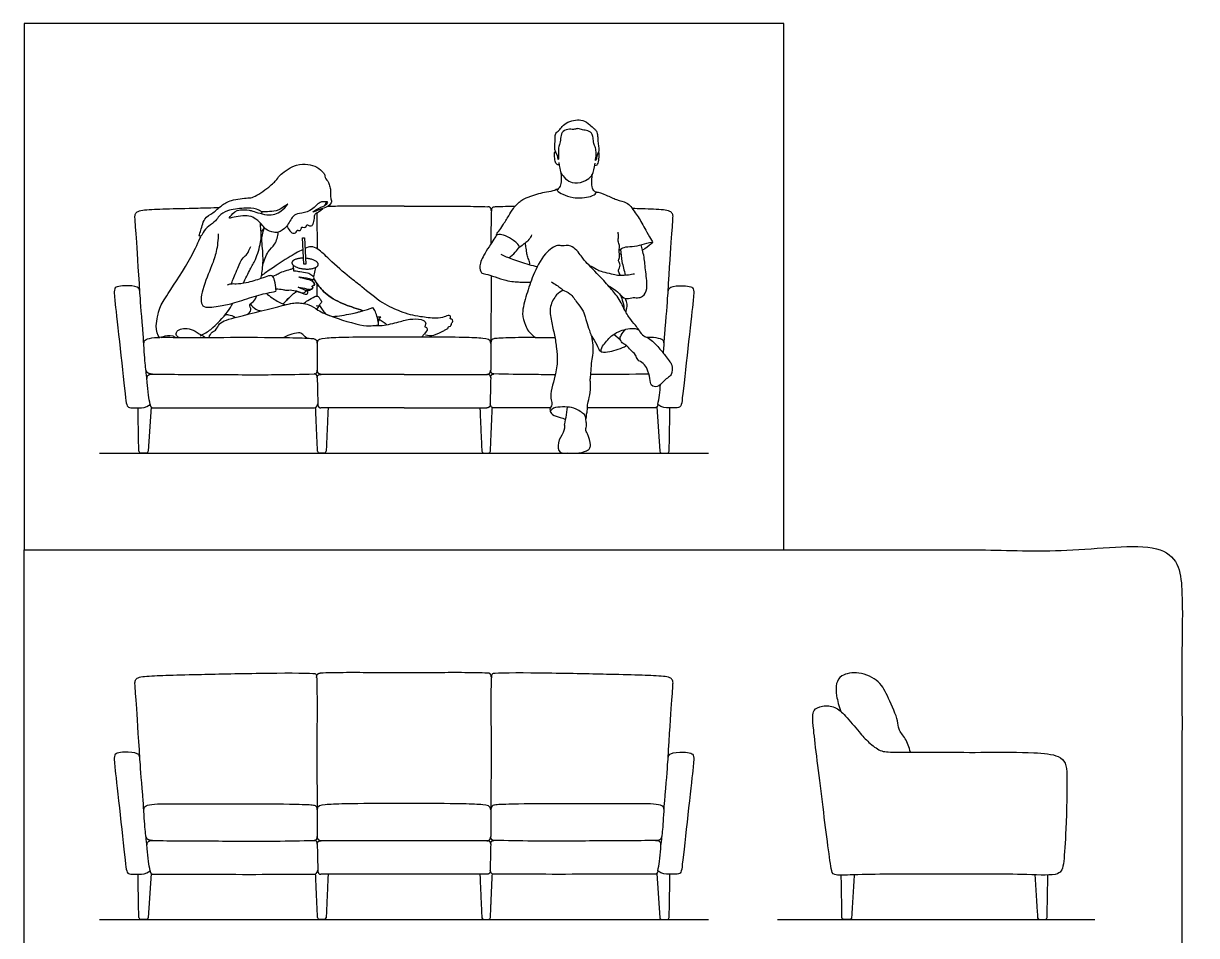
# Model space of a CAD drawing. Header units: metres. Extents: x 0 to 74.2, y -1.2 to 25.5.
# Drawn here: x 8.045 to 12.281, y 21.392 to 24.683 of the extents above; entities that cross this region are included whole.
import ezdxf

# ---------------------------------------------------------------- set-up
doc = ezdxf.new("R2010")
doc.units = ezdxf.units.M
doc.header["$MEASUREMENT"] = 0
for name, color, linetype, true_color in [('AG-DIAGRAM', 7, 'Continuous', 0xfecc66), ('AG-FURNITURE', 7, 'Continuous', 0x66ccff), ('AG-PEOPLE', 7, 'Continuous', 0xfc6666), ('X-VPRT', 6, 'Continuous', 0xff00ff)]:
    doc.layers.add(name, color=color, linetype=linetype, true_color=true_color)

msp = doc.modelspace()

# ---------------------------------------------------------------- linework, layer by layer
at = {"layer": 'AG-DIAGRAM'}
for points in [[(8.3196, 23.1329), (10.5191, 23.1329)], [(8.3196, 21.4496), (10.5191, 21.4496)], [(10.7677, 21.4496), (11.9136, 21.4496)]]:
    msp.add_lwpolyline(points, dxfattribs=at)
at = {"layer": 'AG-FURNITURE'}
for p, q in [((8.5061, 23.2992), (8.496, 23.1392)), ((10.3326, 23.2992), (10.3427, 23.1392)), ((9.4194, 23.2962), (9.1196, 23.2962)), ((9.4194, 23.2962), (9.7191, 23.2962)), ((8.4893, 23.1329), (8.4684, 23.1329)), ((9.1316, 23.1329), (9.1139, 23.1329)), ((9.7071, 23.1329), (9.7248, 23.1329)), ((10.3494, 23.1329), (10.3703, 23.1329)), ((8.5061, 21.6159), (8.496, 21.4558)), ((9.4194, 21.6129), (9.1196, 21.6129)), ((9.7191, 21.6129), (9.4194, 21.6129)), ((10.3326, 21.6159), (10.3427, 21.4558)), ((8.4893, 21.4496), (8.4684, 21.4496)), ((9.1316, 21.4496), (9.1139, 21.4496)), ((9.7071, 21.4496), (9.7248, 21.4496)), ((10.3494, 21.4496), (10.3703, 21.4496))]:
    msp.add_line(p, q, dxfattribs=at)
for centre, start, end in [((8.4684, 23.1396), 181.0099, 270), ((8.4893, 23.1396), 270, 356.3723), ((9.1139, 23.1396), 181.0099, 270), ((9.1316, 23.1396), 270, 356.3723), ((9.7071, 23.1396), 183.6277, 270), ((9.7248, 23.1396), 270, 358.9901), ((10.3494, 23.1396), 183.6277, 270), ((10.3703, 23.1396), 270, 358.9901), ((8.4684, 21.4563), 181.0099, 270), ((8.4893, 21.4563), 270, 356.3723), ((9.1139, 21.4563), 181.0099, 270), ((9.1316, 21.4563), 270, 356.3723), ((9.7071, 21.4563), 183.6277, 270), ((9.7248, 21.4563), 270, 358.9901), ((10.3494, 21.4563), 183.6277, 270), ((10.3703, 21.4563), 270, 358.9901), ((11.714, 21.4563), 183.6277, 270), ((11.7349, 21.4563), 270, 358.9901)]:
    msp.add_arc(centre, 0.00672, start, end, dxfattribs=at)
for points, knots in [([(8.4658, 23.7108), (8.4544, 23.8993), (8.4473, 23.9794), (8.4479, 23.995), (8.4593, 24.0076), (8.49, 24.0117), (8.5667, 24.0148), (8.6461, 24.0165), (8.7248, 24.0184), (8.7525, 24.019)], [0, 0, 0, 0, 0.766288, 0.990591, 1.177545, 1.425275, 1.953979, 2.624357, 2.947227, 2.947227, 2.947227, 2.947227]), ([(9.4194, 24.0235), (9.3787, 24.0235), (9.2964, 24.0234), (9.2108, 24.0241), (9.1625, 24.0231), (9.1441, 24.0227)], [1.689325, 1.689325, 1.689325, 1.689325, 2.28802, 2.857562, 3.207268, 3.207268, 3.207268, 3.207268]), ([(9.4194, 24.0235), (9.46, 24.0235), (9.5423, 24.0234), (9.6375, 24.0241), (9.6941, 24.0227), (9.7217, 24.0219)], [1.689325, 1.689325, 1.689325, 1.689325, 2.28802, 2.857562, 3.378649, 3.378649, 3.378649, 3.378649]), ([(9.82, 24.0225), (9.7874, 24.0224), (9.7492, 24.0218), (9.7367, 24.0196), (9.7333, 24.0011), (9.7338, 23.9519), (9.7332, 23.9031), (9.7331, 23.8879)], [3.864866, 3.864866, 3.864866, 3.864866, 4.235162, 4.402101, 4.553135, 5.005366, 5.397786, 5.397786, 5.397786, 5.397786]), ([(9.1045, 23.9998), (9.1053, 23.9861), (9.1049, 23.9432), (9.1056, 23.8931), (9.1055, 23.8701)], [4.6283406, 4.6283406, 4.6283406, 4.6283406, 5.0545306, 5.595114, 5.595114, 5.595114, 5.595114]), ([(10.3729, 23.7108), (10.3843, 23.8993), (10.3914, 23.9794), (10.3908, 23.995), (10.3794, 24.0076), (10.3487, 24.0117), (10.2956, 24.0138), (10.256, 24.015), (10.2438, 24.0153)], [0, 0, 0, 0, 0.766288, 0.990591, 1.177545, 1.425275, 1.953979, 2.179225, 2.179225, 2.179225, 2.179225]), ([(9.7338, 23.7733), (9.7338, 23.769), (9.7338, 23.6996), (9.7335, 23.5885), (9.7326, 23.4324)], [6.2369727, 6.2369727, 6.2369727, 6.2369727, 6.3002517, 7.2187001, 7.2187001, 7.2187001, 7.2187001]), ([(8.4913, 23.3981), (8.4887, 23.42), (8.4842, 23.4577), (8.4808, 23.5103), (8.4779, 23.5615), (8.4707, 23.6377), (8.4666, 23.7039), (8.4648, 23.7225), (8.4551, 23.7363), (8.4119, 23.7374), (8.3845, 23.7349), (8.3712, 23.7265), (8.3753, 23.6816), (8.3782, 23.6578), (8.4105, 23.3632), (8.4174, 23.3056), (8.4237, 23.2977), (8.4344, 23.2959), (8.4631, 23.2964), (8.4868, 23.296), (8.5024, 23.3082)], [0, 0, 0, 0, 0.44866, 0.977963, 0.977963, 1.075602, 1.67224, 1.849616, 2.033843, 2.45641, 2.785035, 2.99651, 3.181005, 3.545857, 5.728395, 6.158056, 6.319697, 6.499644, 6.828931, 7.175612, 7.175612, 7.175612, 7.175612]), ([(10.3566, 23.493), (10.3578, 23.5098), (10.359, 23.5294), (10.3608, 23.5615), (10.368, 23.6377), (10.3721, 23.7039), (10.3739, 23.7225), (10.3836, 23.7363), (10.4268, 23.7374), (10.4542, 23.7349), (10.4675, 23.7265), (10.4635, 23.6816), (10.4605, 23.6578), (10.4282, 23.3632), (10.4213, 23.3056), (10.415, 23.2977), (10.4044, 23.2959), (10.3756, 23.2964), (10.3519, 23.296), (10.3363, 23.3082)], [0.656346, 0.656346, 0.656346, 0.656346, 0.953456, 0.953456, 1.051481, 1.650478, 1.828556, 2.013511, 2.437749, 2.767674, 2.979985, 3.165209, 3.531504, 5.722672, 6.154032, 6.316312, 6.496971, 6.82756, 7.175612, 7.175612, 7.175612, 7.175612]), ([(8.4799, 23.5269), (8.4804, 23.5371), (8.4884, 23.5446), (8.5082, 23.5491), (8.5307, 23.5502), (8.5381, 23.5504)], [0, 0, 0, 0, 0.2145494, 0.5319324, 0.6677588, 0.6677588, 0.6677588, 0.6677588]), ([(8.5426, 23.5505), (8.5683, 23.551), (8.6564, 23.5488), (8.8133, 23.5515), (8.9968, 23.5501), (9.0803, 23.5476), (9.0978, 23.5455), (9.1052, 23.5391), (9.1053, 23.5304), (9.1053, 23.5227)], [0.694786, 0.694786, 0.694786, 0.694786, 1.150868, 1.922329, 2.71091, 3.215791, 3.441249, 3.598713, 3.711847, 3.711847, 3.711847, 3.711847]), ([(9.4194, 23.5512), (9.2831, 23.5513), (9.1936, 23.5503), (9.1309, 23.5472), (9.1053, 23.5439), (9.1053, 23.5282)], [-1.120831, -1.120831, -1.120831, -1.120831, -0.756345, -0.378172, 0, 0, 0, 0]), ([(9.7334, 23.5282), (9.7334, 23.5439), (9.7078, 23.5472), (9.6451, 23.5503), (9.5556, 23.5513), (9.4194, 23.5512)], [-2.241662, -2.241662, -2.241662, -2.241662, -1.863489, -1.485317, -1.120831, -1.120831, -1.120831, -1.120831]), ([(9.8945, 23.5503), (9.8725, 23.5501), (9.8137, 23.5493), (9.7584, 23.5476), (9.7409, 23.5455), (9.7335, 23.5391), (9.7334, 23.5304), (9.7334, 23.5227)], [2.435227, 2.435227, 2.435227, 2.435227, 2.71091, 3.215791, 3.441249, 3.598713, 3.711847, 3.711847, 3.711847, 3.711847]), ([(10.3588, 23.5269), (10.3583, 23.5371), (10.3503, 23.5446), (10.33, 23.5492), (10.3064, 23.5503), (10.2979, 23.5504)], [0, 0, 0, 0, 0.2145494, 0.5319324, 0.6839397, 0.6839397, 0.6839397, 0.6839397]), ([(8.5024, 23.3082), (8.5005, 23.3195), (8.4965, 23.3415), (8.4922, 23.3868), (8.4903, 23.4068), (8.4976, 23.4176), (8.5072, 23.4178), (8.511, 23.4178)], [0, 0, 0, 0, 0.335943, 0.725195, 0.990841, 1.172391, 1.366455, 1.366455, 1.366455, 1.366455]), ([(8.511, 23.4178), (8.5781, 23.417), (8.7303, 23.4162), (8.9516, 23.4152), (9.0458, 23.4172), (9.0954, 23.4183)], [0.080585, 0.080585, 0.080585, 0.080585, 0.959258, 1.805226, 2.480767, 2.480767, 2.480767, 2.480767]), ([(9.1061, 23.4055), (9.1065, 23.3795), (9.1072, 23.3923), (9.1076, 23.3379), (9.1078, 23.3107)], [0, 0, 0, 0, 0.535754, 1.053196, 1.053196, 1.053196, 1.053196]), ([(9.4194, 23.4164), (9.3727, 23.4163), (9.2795, 23.4163), (9.1732, 23.4167), (9.1201, 23.4169)], [1.40056, 1.40056, 1.40056, 1.40056, 2.077873, 2.801121, 2.801121, 2.801121, 2.801121]), ([(9.4194, 23.4164), (9.466, 23.4163), (9.5592, 23.4163), (9.6655, 23.4167), (9.7186, 23.4169)], [1.40056, 1.40056, 1.40056, 1.40056, 2.077873, 2.801121, 2.801121, 2.801121, 2.801121]), ([(9.7326, 23.4055), (9.7322, 23.3795), (9.7315, 23.3923), (9.7311, 23.3379), (9.7309, 23.3107)], [0, 0, 0, 0, 0.535754, 1.053196, 1.053196, 1.053196, 1.053196]), ([(9.9658, 23.4157), (9.9375, 23.4157), (9.8551, 23.4159), (9.7929, 23.4172), (9.7433, 23.4183)], [1.475254, 1.475254, 1.475254, 1.475254, 1.805226, 2.480767, 2.480767, 2.480767, 2.480767]), ([(10.3037, 23.4175), (10.2424, 23.4169), (10.1705, 23.4165), (10.097, 23.4162), (10.0937, 23.4162)], [0.1835597, 0.1835597, 0.1835597, 0.1835597, 0.9592578, 0.9963573, 0.9963573, 0.9963573, 0.9963573]), ([(10.3363, 23.3082), (10.3382, 23.3195), (10.3418, 23.3396), (10.3448, 23.3688), (10.3459, 23.3806)], [0, 0, 0, 0, 0.3359429, 0.6602642, 0.6602642, 0.6602642, 0.6602642]), ([(8.5139, 23.2962), (8.6576, 23.2962), (8.9113, 23.2953), (9.0507, 23.2965), (9.1, 23.2956), (9.1045, 23.2986), (9.1078, 23.3107)], [0, 0, 0, 0, 1.29016, 2.057002, 2.160559, 2.328488, 2.328488, 2.328488, 2.328488]), ([(9.9479, 23.2958), (9.9349, 23.2958), (9.8531, 23.2959), (9.788, 23.2965), (9.7387, 23.2956), (9.7342, 23.2986), (9.7309, 23.3107)], [1.061729, 1.061729, 1.061729, 1.061729, 1.210783, 2.036247, 2.147721, 2.328488, 2.328488, 2.328488, 2.328488]), ([(8.4658, 22.0275), (8.4544, 22.216), (8.4473, 22.2961), (8.4479, 22.3116), (8.4593, 22.3243), (8.49, 22.3283), (8.5667, 22.3315), (8.6735, 22.3338), (8.8868, 22.339), (9.0825, 22.3398), (9.102, 22.3363), (9.1054, 22.3177), (9.1049, 22.2643), (9.1058, 22.1969), (9.1055, 22.186), (9.1053, 22.173), (9.1051, 22.1489), (9.1047, 22.0766), (9.1052, 21.9052), (9.1062, 21.749)], [0, 0, 0, 0, 0.766288, 0.990591, 1.177545, 1.425275, 1.953979, 2.624357, 3.472054, 4.235162, 4.402101, 4.553135, 5.005366, 5.483588, 5.703876, 5.703876, 5.703876, 6.300252, 7.2187, 7.2187, 7.2187, 7.2187]), ([(9.4194, 22.3402), (9.3787, 22.3402), (9.2964, 22.3401), (9.2012, 22.3408), (9.1446, 22.3394), (9.117, 22.3386)], [-1.689325, -1.689325, -1.689325, -1.689325, -1.09063, -0.521087, 0, 0, 0, 0]), ([(9.7217, 22.3386), (9.6941, 22.3394), (9.6375, 22.3408), (9.5423, 22.3401), (9.46, 22.3402), (9.4194, 22.3402)], [-3.378649, -3.378649, -3.378649, -3.378649, -2.857562, -2.28802, -1.689325, -1.689325, -1.689325, -1.689325]), ([(10.3729, 22.0275), (10.3843, 22.216), (10.3914, 22.2961), (10.3908, 22.3116), (10.3794, 22.3243), (10.3487, 22.3283), (10.272, 22.3315), (10.1652, 22.3338), (9.9519, 22.339), (9.7562, 22.3398), (9.7367, 22.3363), (9.7333, 22.3177), (9.7338, 22.2643), (9.7329, 22.1969), (9.7333, 22.186), (9.7334, 22.173), (9.7336, 22.1489), (9.734, 22.0766), (9.7335, 21.9052), (9.7326, 21.749)], [0, 0, 0, 0, 0.766288, 0.990591, 1.177545, 1.425275, 1.953979, 2.624357, 3.472054, 4.235162, 4.402101, 4.553135, 5.005366, 5.483588, 5.703876, 5.703876, 5.703876, 6.300252, 7.2187, 7.2187, 7.2187, 7.2187]), ([(11.248, 22.0535), (11.2435, 22.0703), (11.2329, 22.1026), (11.2027, 22.1355), (11.2057, 22.1689), (11.1677, 22.2496), (11.1393, 22.312), (11.0647, 22.3458), (10.9978, 22.3352), (10.9781, 22.3006), (10.9794, 22.2598), (10.9895, 22.2189), (10.9971, 22.2)], [0, 0, 0, 0, 0.413023, 0.778804, 1.098836, 1.632201, 2.111658, 2.613069, 3.064596, 3.396923, 3.777316, 4.158878, 4.158878, 4.158878, 4.158878]), ([(11.7787, 21.6148), (11.7869, 21.6179), (11.7973, 21.6292), (11.8033, 21.6643), (11.8106, 21.7782), (11.8148, 21.9627), (11.8111, 22.0135), (11.7818, 22.0447), (11.6811, 22.0544), (11.5095, 22.0519), (11.1966, 22.054), (11.1417, 22.0538), (11.096, 22.0883), (11.0623, 22.127), (11.0145, 22.1845), (10.9782, 22.2188), (10.9316, 22.2237), (10.8972, 22.2078), (10.8945, 22.1776), (10.8988, 22.1244), (10.9295, 21.8804), (10.9598, 21.6369), (10.9681, 21.6073), (11.0399, 21.6114), (11.1728, 21.6134), (11.3751, 21.6121), (11.6476, 21.615), (11.7591, 21.6074), (11.7787, 21.6148)], [0, 0, 0, 0, 0.24377, 0.571534, 1.193759, 1.98795, 2.381033, 2.715873, 3.253297, 4.045497, 5.053632, 5.482886, 5.886422, 6.29543, 6.791237, 7.194234, 7.575637, 7.90682, 8.157535, 8.561528, 9.487959, 10.374772, 10.69045, 11.070907, 11.671895, 12.566893, 13.566477, 14.15228, 14.15228, 14.15228, 14.15228]), ([(8.4913, 21.7148), (8.4887, 21.7367), (8.4842, 21.7743), (8.4808, 21.827), (8.4779, 21.8782), (8.4707, 21.9543), (8.4666, 22.0206), (8.4648, 22.0392), (8.4551, 22.053), (8.4119, 22.0541), (8.3845, 22.0516), (8.3712, 22.0432), (8.3753, 21.9983), (8.3782, 21.9745), (8.4105, 21.6799), (8.4174, 21.6222), (8.4237, 21.6143), (8.4344, 21.6126), (8.4631, 21.6131), (8.4868, 21.6127), (8.5024, 21.6249)], [0, 0, 0, 0, 0.44866, 0.977963, 0.977963, 1.075602, 1.67224, 1.849616, 2.033843, 2.45641, 2.785035, 2.99651, 3.181005, 3.545857, 5.728395, 6.158056, 6.319697, 6.499644, 6.828931, 7.175612, 7.175612, 7.175612, 7.175612]), ([(10.3474, 21.7148), (10.35, 21.7367), (10.3545, 21.7743), (10.3579, 21.827), (10.3608, 21.8782), (10.368, 21.9543), (10.3721, 22.0206), (10.3739, 22.0392), (10.3836, 22.053), (10.4268, 22.0541), (10.4542, 22.0516), (10.4675, 22.0432), (10.4635, 21.9983), (10.4605, 21.9745), (10.4282, 21.6799), (10.4213, 21.6222), (10.415, 21.6143), (10.4044, 21.6126), (10.3756, 21.6131), (10.3519, 21.6127), (10.3363, 21.6249)], [0, 0, 0, 0, 0.44866, 0.977963, 0.977963, 1.075602, 1.67224, 1.849616, 2.033843, 2.45641, 2.785035, 2.99651, 3.181005, 3.545857, 5.728395, 6.158056, 6.319697, 6.499644, 6.828931, 7.175612, 7.175612, 7.175612, 7.175612]), ([(8.4799, 21.8436), (8.4804, 21.8538), (8.4884, 21.8613), (8.5226, 21.869), (8.6437, 21.8652), (8.8133, 21.8682), (8.9968, 21.8668), (9.0803, 21.8643), (9.0978, 21.8622), (9.1052, 21.8557), (9.1053, 21.8471), (9.1053, 21.8393)], [0, 0, 0, 0, 0.214549, 0.531932, 1.150868, 1.922329, 2.71091, 3.215791, 3.441249, 3.598713, 3.711847, 3.711847, 3.711847, 3.711847]), ([(9.4194, 21.8679), (9.2831, 21.868), (9.1936, 21.867), (9.1309, 21.8639), (9.1053, 21.8606), (9.1053, 21.8449)], [-1.120831, -1.120831, -1.120831, -1.120831, -0.756345, -0.378172, 0, 0, 0, 0]), ([(9.7334, 21.8449), (9.7334, 21.8606), (9.7078, 21.8639), (9.6451, 21.867), (9.5556, 21.868), (9.4194, 21.8679)], [-2.241662, -2.241662, -2.241662, -2.241662, -1.863489, -1.485317, -1.120831, -1.120831, -1.120831, -1.120831]), ([(10.3588, 21.8436), (10.3583, 21.8538), (10.3503, 21.8613), (10.3161, 21.869), (10.195, 21.8652), (10.0254, 21.8682), (9.8419, 21.8668), (9.7584, 21.8643), (9.7409, 21.8622), (9.7335, 21.8557), (9.7334, 21.8471), (9.7334, 21.8393)], [0, 0, 0, 0, 0.214549, 0.531932, 1.150868, 1.922329, 2.71091, 3.215791, 3.441249, 3.598713, 3.711847, 3.711847, 3.711847, 3.711847]), ([(8.5024, 21.6249), (8.5005, 21.6362), (8.4965, 21.6582), (8.4922, 21.7035), (8.4903, 21.7234), (8.4976, 21.7343), (8.5072, 21.7345), (8.511, 21.7345)], [0, 0, 0, 0, 0.335943, 0.725195, 0.990841, 1.172391, 1.366455, 1.366455, 1.366455, 1.366455]), ([(8.511, 21.7345), (8.5781, 21.7337), (8.7303, 21.7329), (8.9516, 21.7319), (9.0458, 21.7339), (9.0954, 21.735)], [0.080585, 0.080585, 0.080585, 0.080585, 0.959258, 1.805226, 2.480767, 2.480767, 2.480767, 2.480767]), ([(9.4194, 21.7331), (9.3727, 21.733), (9.2795, 21.733), (9.1732, 21.7334), (9.1201, 21.7336)], [-1.40056, -1.40056, -1.40056, -1.40056, -0.723248, 0, 0, 0, 0]), ([(9.7186, 21.7336), (9.6655, 21.7334), (9.5592, 21.733), (9.466, 21.733), (9.4194, 21.7331)], [-2.801121, -2.801121, -2.801121, -2.801121, -2.077873, -1.40056, -1.40056, -1.40056, -1.40056]), ([(10.3277, 21.7345), (10.2606, 21.7337), (10.1084, 21.7329), (9.8871, 21.7319), (9.7929, 21.7339), (9.7433, 21.735)], [0.080585, 0.080585, 0.080585, 0.080585, 0.959258, 1.805226, 2.480767, 2.480767, 2.480767, 2.480767]), ([(10.3363, 21.6249), (10.3382, 21.6362), (10.3422, 21.6582), (10.3465, 21.7035), (10.3484, 21.7234), (10.3411, 21.7343), (10.3315, 21.7345), (10.3277, 21.7345)], [0, 0, 0, 0, 0.335943, 0.725195, 0.990841, 1.172391, 1.366455, 1.366455, 1.366455, 1.366455]), ([(9.1061, 21.7222), (9.1065, 21.6962), (9.1072, 21.709), (9.1076, 21.6546), (9.1078, 21.6274)], [0, 0, 0, 0, 0.535754, 1.053196, 1.053196, 1.053196, 1.053196]), ([(9.7326, 21.7222), (9.7322, 21.6962), (9.7315, 21.709), (9.7311, 21.6546), (9.7309, 21.6274)], [0, 0, 0, 0, 0.535754, 1.053196, 1.053196, 1.053196, 1.053196]), ([(8.5139, 21.6129), (8.6576, 21.6129), (8.9113, 21.612), (9.0507, 21.6132), (9.1, 21.6123), (9.1045, 21.6153), (9.1078, 21.6274)], [0, 0, 0, 0, 1.29016, 2.057002, 2.160559, 2.328488, 2.328488, 2.328488, 2.328488]), ([(10.3248, 21.6129), (10.1811, 21.6129), (9.9274, 21.612), (9.788, 21.6132), (9.7387, 21.6123), (9.7342, 21.6153), (9.7309, 21.6274)], [0, 0, 0, 0, 1.29016, 2.057002, 2.160559, 2.328488, 2.328488, 2.328488, 2.328488])]:
    msp.add_open_spline(points, degree=3, knots=knots, dxfattribs=at)
for points, degree in [([(9.7348, 24.0068), (9.7348, 24.0219), (9.7217, 24.0219)], 2), ([(9.1039, 24.0068), (9.1039, 24.0071), (9.1039, 24.0075)], 2), ([(9.1049, 23.7449), (9.1049, 23.731), (9.105, 23.7158), (9.105, 23.6991)], 3), ([(9.1051, 23.6661), (9.1051, 23.6646), (9.1051, 23.663), (9.1051, 23.6615)], 3), ([(9.1051, 23.6511), (9.1051, 23.6511), (9.1051, 23.651), (9.1051, 23.651)], 3), ([(9.1056, 23.532), (9.1058, 23.5014), (9.1059, 23.4683), (9.1062, 23.4324)], 3), ([(10.0997, 23.5502), (10.0992, 23.5502), (10.0988, 23.5502), (10.0983, 23.5502)], 3), ([(8.511, 23.4178), (8.489, 23.4178), (8.487, 23.4361)], 2), ([(9.0954, 23.4183), (9.1055, 23.4183), (9.1062, 23.4316)], 2), ([(9.1201, 23.4169), (9.1079, 23.4169), (9.1062, 23.4324)], 2), ([(9.7186, 23.4169), (9.7308, 23.4169), (9.7326, 23.4324)], 2), ([(9.7433, 23.4183), (9.7332, 23.4183), (9.7326, 23.4316)], 2), ([(9.1061, 23.4048), (9.1061, 23.4179), (9.0954, 23.4183)], 2), ([(9.1061, 23.4055), (9.1061, 23.417), (9.12, 23.4169)], 2), ([(9.7326, 23.4055), (9.7326, 23.417), (9.7187, 23.4169)], 2), ([(9.7326, 23.4048), (9.7326, 23.4179), (9.7433, 23.4183)], 2), ([(8.5024, 23.3082), (8.5042, 23.2962), (8.5139, 23.2962)], 2), ([(9.1078, 23.3107), (9.1077, 23.2962), (9.1196, 23.2962)], 2), ([(9.7309, 23.3107), (9.7311, 23.2962), (9.7191, 23.2962)], 2), ([(10.3363, 23.3082), (10.3345, 23.2962), (10.3248, 23.2962)], 2), ([(8.4617, 23.1395), (8.4603, 23.2155), (8.4589, 23.2962)], 2), ([(9.1072, 23.1395), (9.1041, 23.2109), (9.1003, 23.297)], 2), ([(9.1453, 23.2962), (9.1418, 23.2156), (9.1383, 23.1392)], 2), ([(9.6934, 23.2962), (9.6969, 23.2156), (9.7004, 23.1392)], 2), ([(9.7315, 23.1395), (9.7346, 23.2109), (9.7384, 23.297)], 2), ([(10.3248, 23.2962), (10.2449, 23.2962), (10.1603, 23.296), (10.0817, 23.2959)], 3), ([(10.3771, 23.1395), (10.3784, 23.2155), (10.3798, 23.2962)], 2), ([(9.1039, 22.3235), (9.1039, 22.3386), (9.117, 22.3386)], 2), ([(9.7348, 22.3235), (9.7348, 22.3386), (9.7217, 22.3386)], 2), ([(8.511, 21.7345), (8.489, 21.7345), (8.487, 21.7528)], 2), ([(9.0954, 21.735), (9.1055, 21.735), (9.1062, 21.7483)], 2), ([(9.1061, 21.7215), (9.1061, 21.7345), (9.0954, 21.735)], 2), ([(9.1061, 21.7222), (9.1061, 21.7337), (9.12, 21.7336)], 2), ([(9.1201, 21.7336), (9.1079, 21.7336), (9.1062, 21.749)], 2), ([(9.7186, 21.7336), (9.7308, 21.7336), (9.7326, 21.749)], 2), ([(9.7326, 21.7222), (9.7326, 21.7337), (9.7187, 21.7336)], 2), ([(9.7433, 21.735), (9.7332, 21.735), (9.7326, 21.7483)], 2), ([(9.7326, 21.7215), (9.7326, 21.7345), (9.7433, 21.735)], 2), ([(10.3277, 21.7345), (10.3497, 21.7345), (10.3517, 21.7528)], 2), ([(8.4617, 21.4562), (8.4603, 21.5322), (8.4589, 21.6129)], 2), ([(8.5024, 21.6249), (8.5042, 21.6129), (8.5139, 21.6129)], 2), ([(9.1072, 21.4562), (9.1041, 21.5276), (9.1003, 21.6137)], 2), ([(9.1078, 21.6274), (9.1077, 21.6129), (9.1196, 21.6129)], 2), ([(9.1453, 21.6129), (9.1418, 21.5323), (9.1383, 21.4558)], 2), ([(9.6934, 21.6129), (9.6969, 21.5323), (9.7004, 21.4558)], 2), ([(9.7309, 21.6274), (9.7311, 21.6129), (9.7191, 21.6129)], 2), ([(9.7315, 21.4562), (9.7346, 21.5276), (9.7384, 21.6137)], 2), ([(10.3363, 21.6249), (10.3345, 21.6129), (10.3248, 21.6129)], 2), ([(10.3771, 21.4562), (10.3784, 21.5322), (10.3798, 21.6129)], 2), ([(11.6975, 21.6108), (11.7024, 21.5333), (11.7073, 21.4558)], 2), ([(11.7417, 21.4562), (11.743, 21.5331), (11.7444, 21.6101)], 2), ([(11.714, 21.4496), (11.7245, 21.4496), (11.7349, 21.4496)], 2)]:
    msp.add_open_spline(points, degree=degree, dxfattribs=at)
msp.add_rational_spline([(11.0452, 21.6109), (11.0402, 21.5329), (11.0354, 21.4558), (11.035, 21.4496), (11.0287, 21.4496), (11.0182, 21.4496), (11.0077, 21.4496), (11.0011, 21.4496), (11.001, 21.4562), (10.9997, 21.5328), (10.9983, 21.6095)], [1, 1, 1, 0.729134055531, 1, 1, 1, 0.713310940271, 1, 1, 1], degree=2, knots=[1.083132, 1.083132, 1.083132, 1.606102, 1.606102, 1.639317, 1.639317, 1.731593, 1.731593, 1.765815, 1.765815, 2.286158, 2.286158, 2.286158], dxfattribs=at)
at = {"layer": 'AG-PEOPLE'}
for p, q in [((8.9156, 23.9452), (8.9035, 23.9325)), ((10.1973, 23.8517), (10.2024, 23.8523)), ((10.1769, 23.5614), (10.2003, 23.5431))]:
    msp.add_line(p, q, dxfattribs=at)
for points in [[(9.0582, 23.8143), (9.0534, 23.9096), (9.0599, 23.9099), (9.0647, 23.8147)], [(9.0219, 23.7899), (9.0201, 23.8102)], [(9.1003, 23.8027), (9.0921, 23.7695)], [(9.0808, 23.7233), (9.0802, 23.7208)], [(9.0808, 23.7233), (9.0802, 23.7208)], [(9.0897, 23.7596), (9.0881, 23.7532)], [(9.0897, 23.7596), (9.0881, 23.7532)], [(9.3276, 23.5946), (9.3199, 23.5934)], [(9.8945, 23.5503), (9.9642, 23.5503)]]:
    msp.add_lwpolyline(points, dxfattribs=at)
for points, knots in [([(9.9741, 24.205), (9.9753, 24.2006), (9.9762, 24.1853), (9.9789, 24.211), (9.9748, 24.2348), (9.9843, 24.2508), (9.9843, 24.2743), (9.9918, 24.2958), (10.0166, 24.3034), (10.0352, 24.2993), (10.0477, 24.3065), (10.0646, 24.2974), (10.0839, 24.2989), (10.1011, 24.2839), (10.1031, 24.2667), (10.1045, 24.2455), (10.1121, 24.2352), (10.1135, 24.2138), (10.1129, 24.2016), (10.1101, 24.1869), (10.1149, 24.1919), (10.115, 24.2091), (10.1235, 24.2203), (10.1237, 24.2327), (10.1182, 24.2688), (10.1189, 24.282), (10.1129, 24.2985), (10.1048, 24.3043), (10.0899, 24.3187), (10.0656, 24.3363), (10.0388, 24.3357), (10.0109, 24.3285), (9.9898, 24.3132), (9.9804, 24.2964), (9.9644, 24.2882), (9.9661, 24.2674), (9.964, 24.2451), (9.9625, 24.2259), (9.9741, 24.205)], [0, 0, 0, 0, 0.206728, 0.435402, 0.73999, 0.985455, 1.268444, 1.53917, 1.825751, 2.079524, 2.288615, 2.53468, 2.792842, 3.057135, 3.302346, 3.568393, 3.778442, 4.042205, 4.268344, 4.461109, 4.560711, 4.805942, 5.021075, 5.227991, 5.580481, 5.806831, 6.03941, 6.223094, 6.488494, 6.808373, 7.108168, 7.423753, 7.720681, 7.976014, 8.208019, 8.459914, 8.756981, 9.021058, 9.021058, 9.021058, 9.021058]), ([(9.9794, 24.1726), (9.9732, 24.1726), (9.9662, 24.1793), (9.964, 24.1946), (9.9606, 24.217), (9.9659, 24.2209)], [0, 0, 0, 0, 0.2319567, 0.5440099, 0.9020974, 0.9020974, 0.9020974, 0.9020974]), ([(10.1086, 24.1711), (10.1161, 24.171), (10.122, 24.1801), (10.1232, 24.1994), (10.1259, 24.2153), (10.1216, 24.2189)], [0, 0, 0, 0, 0.2493429, 0.5995742, 0.9037589, 0.9037589, 0.9037589, 0.9037589]), ([(8.6804, 23.9156), (8.6885, 23.9144), (8.6925, 23.9322), (8.7143, 23.9523), (8.7396, 23.9699), (8.7516, 23.9902), (8.7827, 24.0114), (8.8396, 24.0174), (8.8873, 24.0177), (8.9054, 24.0002), (8.9358, 24.0062), (8.965, 24.0036), (9.0123, 24.044), (8.9783, 24.005), (8.9357, 23.9845), (8.8729, 24.0066), (8.8619, 24.0097), (8.8142, 24.0149), (8.7931, 23.9881), (8.7866, 23.9783), (8.8025, 23.9857), (8.8615, 23.9925), (8.8837, 23.9788), (8.9104, 23.9546), (8.9181, 23.9387), (8.9493, 23.929), (8.9656, 23.9276), (8.9991, 23.9473), (9.0151, 23.9907), (9.0421, 23.9992), (9.0821, 24.0016), (9.1141, 24.0425), (9.1326, 24.0385), (9.1512, 24.042), (9.1299, 24.0223), (9.1213, 24.0233), (9.0714, 23.9937), (9.1258, 24.0168), (9.1454, 24.0204), (9.1607, 24.0394), (9.1533, 24.0529), (9.1552, 24.063), (9.1526, 24.0769), (9.1554, 24.0847), (9.149, 24.1022), (9.1481, 24.1097), (9.1331, 24.1268), (9.1345, 24.1361), (9.128, 24.1451), (9.1057, 24.1683), (9.0716, 24.1755), (9.0304, 24.1777), (8.9734, 24.1412), (8.9605, 24.1194), (8.9327, 24.0923), (8.8761, 24.0536), (8.8565, 24.0544), (8.7939, 24.0479), (8.76, 24.0269), (8.7307, 23.9986), (8.6945, 23.9821), (8.6869, 23.9332), (8.6789, 23.9189), (8.6804, 23.9156)], [0, 0, 0, 0, 0.254033, 0.589298, 0.920193, 1.205007, 1.561169, 2.022616, 2.430093, 2.711842, 3.02602, 3.374902, 3.746853, 4.058069, 4.4932, 4.959202, 5.180343, 5.575614, 5.921622, 6.073384, 6.275428, 6.738601, 7.053906, 7.402231, 7.655534, 7.983975, 8.227476, 8.586833, 8.985974, 9.288449, 9.664298, 10.076366, 10.33371, 10.523481, 10.782459, 11.009755, 11.354121, 11.702123, 12.006529, 12.272811, 12.491886, 12.684482, 12.903014, 13.078718, 13.327366, 13.504, 13.779778, 13.954475, 14.143765, 14.477126, 14.828011, 15.214818, 15.696049, 15.994479, 16.371788, 16.858558, 17.132798, 17.595379, 17.982189, 18.358516, 18.726887, 19.141468, 19.38793, 19.38793, 19.38793, 19.38793]), ([(9.9787, 24.1814), (9.9804, 24.1662), (9.9842, 24.1482), (9.9862, 24.1417), (10.0035, 24.1212), (10.0257, 24.1052), (10.0672, 24.109), (10.0923, 24.1276), (10.1007, 24.1375), (10.1056, 24.1598), (10.11, 24.1788)], [0, 0, 0, 0, 0.334169, 0.522719, 0.859942, 1.216902, 1.645461, 2.015007, 2.267171, 2.622187, 2.622187, 2.622187, 2.622187]), ([(9.9721, 24.0833), (9.977, 24.0865), (9.9866, 24.0951), (9.9886, 24.118), (9.9883, 24.1338), (9.987, 24.1417)], [0, 0, 0, 0, 0.2352495, 0.4976964, 0.7733885, 0.7733885, 0.7733885, 0.7733885]), ([(10.1143, 24.0739), (10.111, 24.0751), (10.1041, 24.0793), (10.0968, 24.0929), (10.0978, 24.1255), (10.099, 24.1345), (10.0998, 24.1392)], [0, 0, 0, 0, 0.1838819, 0.4011787, 0.7171484, 0.9294209, 0.9294209, 0.9294209, 0.9294209]), ([(9.753, 23.917), (9.752, 23.9246), (9.764, 23.9348), (9.7758, 23.9553), (9.7989, 23.9897), (9.8111, 24.0155), (9.8412, 24.0432), (9.8479, 24.0482), (9.8793, 24.0623), (9.932, 24.077), (9.9624, 24.0792), (9.9727, 24.0886), (9.9709, 24.0771), (9.996, 24.0662), (10.0287, 24.0507), (10.0917, 24.055), (10.1129, 24.0691), (10.1137, 24.0777), (10.1533, 24.063), (10.1846, 24.0471), (10.223, 24.0379), (10.2386, 24.0237), (10.2546, 23.9992), (10.2697, 23.9803), (10.2944, 23.9311), (10.3127, 23.9028), (10.3181, 23.894), (10.31, 23.8859), (10.292, 23.87), (10.2807, 23.8652)], [0, 0, 0, 0, 0.229284, 0.517575, 0.878337, 1.198957, 1.549418, 1.716429, 2.038195, 2.473266, 2.789744, 2.952778, 3.091585, 3.370551, 3.726575, 4.177719, 4.446515, 4.567157, 4.907273, 5.272201, 5.618817, 5.878775, 6.177461, 6.463198, 6.889766, 7.222541, 7.379783, 7.554503, 7.901232, 7.901232, 7.901232, 7.901232]), ([(8.9963, 23.9523), (8.9989, 23.9459), (9.007, 23.9351), (9.0163, 23.9246), (9.0319, 23.9279), (9.0322, 23.94), (9.0456, 23.9329), (9.0492, 23.9446), (9.0495, 23.9503), (9.0591, 23.945), (9.0664, 23.9497), (9.0674, 23.959), (9.0789, 23.9523), (9.0887, 23.9532), (9.0937, 23.9643), (9.0965, 23.9839), (9.0956, 23.9933), (9.1075, 24.0025), (9.116, 24.0061), (9.1258, 24.0156)], [0, 0, 0, 0, 0.276147, 0.498075, 0.715157, 0.887597, 1.079362, 1.270566, 1.392394, 1.570113, 1.740619, 1.894872, 2.091307, 2.272964, 2.476571, 2.749365, 2.930825, 3.150535, 3.400457, 3.400457, 3.400457, 3.400457]), ([(8.8386, 23.7454), (8.8471, 23.7624), (8.8641, 23.7973), (8.8844, 23.8304), (8.904, 23.8934), (8.9046, 23.9332), (8.901, 23.9519), (8.9013, 23.9622)], [0, 0, 0, 0, 0.450005, 0.828046, 1.307085, 1.709706, 1.895084, 1.895084, 1.895084, 1.895084]), ([(8.9066, 23.8981), (8.9062, 23.9055), (8.9068, 23.9206), (8.912, 23.9374), (8.9156, 23.9452)], [0, 0, 0, 0, 0.2819512, 0.5859076, 0.5859076, 0.5859076, 0.5859076]), ([(8.5948, 23.5504), (8.5829, 23.5569), (8.5534, 23.5576), (8.533, 23.5421), (8.5213, 23.5873), (8.5305, 23.6303), (8.5363, 23.6601), (8.5691, 23.7119), (8.6508, 23.8339), (8.6775, 23.8973), (8.6853, 23.9131)], [1.723772, 1.723772, 1.723772, 1.723772, 2.057584, 2.340845, 2.69645, 2.942719, 3.257469, 3.731888, 4.485613, 5.031085, 5.031085, 5.031085, 5.031085]), ([(8.7484, 23.9245), (8.7484, 23.9028), (8.7432, 23.8583), (8.7251, 23.8074), (8.6905, 23.7283), (8.6792, 23.6503), (8.7526, 23.6642), (8.8008, 23.6715), (8.8691, 23.6967), (8.9286, 23.7121), (8.9586, 23.7156), (8.9567, 23.7253), (8.9543, 23.7558), (8.944, 23.7746), (8.929, 23.7725), (8.9014, 23.7618), (8.8505, 23.7462), (8.8153, 23.7421), (8.7941, 23.7439), (8.785, 23.7406), (8.7809, 23.7389)], [0, 0, 0, 0, 0.480233, 0.920615, 1.490424, 1.944213, 2.385668, 2.822459, 3.329416, 3.811053, 4.102776, 4.257373, 4.591753, 4.853698, 5.059253, 5.38357, 5.824869, 6.183049, 6.449973, 6.669125, 6.669125, 6.669125, 6.669125]), ([(8.9034, 23.7631), (8.9039, 23.7664), (8.9049, 23.7737), (8.9139, 23.8306), (8.9075, 23.8736), (8.9066, 23.8981)], [0, 0, 0, 0, 0.188694, 0.625442, 1.125827, 1.125827, 1.125827, 1.125827]), ([(8.9095, 23.8102), (8.9133, 23.8275), (8.9262, 23.8621), (8.9557, 23.8844), (8.9638, 23.9151), (8.9651, 23.9299)], [0, 0, 0, 0, 0.434771, 0.792653, 1.189749, 1.189749, 1.189749, 1.189749]), ([(9.7558, 23.9207), (9.753, 23.917), (9.747, 23.9095), (9.7101, 23.8529), (9.6892, 23.812), (9.6973, 23.7799), (9.7169, 23.7809), (9.7886, 23.7526), (9.8367, 23.75), (9.8641, 23.7494), (9.877, 23.75)], [1.665277, 1.665277, 1.665277, 1.665277, 1.874337, 2.329954, 2.724165, 3.005062, 3.230645, 3.718548, 4.120412, 4.469208, 4.469208, 4.469208, 4.469208]), ([(9.8369, 23.8775), (9.8284, 23.891), (9.8069, 23.9053), (9.7802, 23.922), (9.7634, 23.9216), (9.7558, 23.9207)], [0.592412, 0.592412, 0.592412, 0.592412, 0.965306, 1.345181, 1.665277, 1.665277, 1.665277, 1.665277]), ([(9.8803, 23.9209), (9.878, 23.9146), (9.872, 23.9033), (9.8572, 23.8894), (9.8512, 23.8897), (9.8457, 23.8799), (9.8343, 23.8739)], [0, 0, 0, 0, 0.302894, 0.591794, 0.747084, 1.00453, 1.00453, 1.00453, 1.00453]), ([(10.1996, 23.7744), (10.193, 23.7879), (10.195, 23.7971), (10.1994, 23.8053), (10.2013, 23.8167), (10.1907, 23.8263), (10.1999, 23.839), (10.1949, 23.8648), (10.1996, 23.8814), (10.1911, 23.8975), (10.1948, 23.9141), (10.1934, 23.9245), (10.1927, 23.9296)], [0, 0, 0, 0, 0.212009, 0.415548, 0.620571, 0.8366, 1.067437, 1.390124, 1.653402, 1.913142, 2.171661, 2.423394, 2.423394, 2.423394, 2.423394]), ([(10.1966, 23.8646), (10.2018, 23.8689), (10.2136, 23.8775), (10.2442, 23.8781), (10.2781, 23.8836), (10.3006, 23.8921), (10.3164, 23.894)], [0, 0, 0, 0, 0.303621, 0.671053, 1.079109, 1.445163, 1.445163, 1.445163, 1.445163]), ([(8.7954, 23.7428), (8.7978, 23.7489), (8.8025, 23.7608), (8.8241, 23.8128), (8.8361, 23.8388), (8.8541, 23.8489), (8.8613, 23.8683), (8.8668, 23.8787)], [0, 0, 0, 0, 0.289045, 0.776931, 1.126838, 1.416752, 1.739469, 1.739469, 1.739469, 1.739469]), ([(9.0555, 23.868), (9.0366, 23.8585), (9.0022, 23.8403), (8.9222, 23.7855), (8.9107, 23.7772), (8.9049, 23.773)], [7.385824, 7.385824, 7.385824, 7.385824, 7.854112, 8.451555, 8.736112, 8.736112, 8.736112, 8.736112]), ([(9.497, 23.559), (9.5069, 23.5572), (9.5268, 23.5554), (9.5594, 23.5723), (9.5696, 23.5783), (9.58, 23.5835), (9.5779, 23.59), (9.5895, 23.5886), (9.5914, 23.6033), (9.5958, 23.604), (9.5959, 23.6152), (9.5897, 23.6165), (9.5842, 23.6168), (9.5903, 23.6263), (9.5812, 23.632), (9.5632, 23.6226), (9.534, 23.617), (9.4789, 23.6248), (9.4423, 23.6311), (9.4043, 23.6447), (9.3396, 23.671), (9.2672, 23.7345), (9.2235, 23.7651), (9.1512, 23.8305), (9.1112, 23.8685), (9.0864, 23.8805), (9.0696, 23.8745), (9.0618, 23.871)], [0, 0, 0, 0, 0.327758, 0.680357, 0.894014, 1.080165, 1.200481, 1.369874, 1.578823, 1.692037, 1.869702, 2.012746, 2.122751, 2.291351, 2.449682, 2.705939, 3.034762, 3.478529, 3.843542, 4.212582, 4.71384, 5.292742, 5.741498, 6.32704, 6.77387, 7.078117, 7.320327, 7.320327, 7.320327, 7.320327]), ([(9.769, 23.8503), (9.7755, 23.8473), (9.789, 23.8412), (9.8417, 23.8206), (9.8802, 23.8105), (9.9008, 23.8061)], [0, 0, 0, 0, 0.25927, 0.673994, 1.119503, 1.119503, 1.119503, 1.119503]), ([(9.7977, 23.8379), (9.806, 23.8437), (9.8214, 23.857), (9.8321, 23.8705), (9.8369, 23.8775)], [0, 0, 0, 0, 0.3086307, 0.5924119, 0.5924119, 0.5924119, 0.5924119]), ([(10.2682, 23.577), (10.2638, 23.5826), (10.2554, 23.5935), (10.2323, 23.622), (10.2212, 23.6382), (10.1973, 23.6908), (10.1642, 23.7283), (10.126, 23.7726), (10.0696, 23.8278), (10.0613, 23.8432), (10.0242, 23.8881), (9.9913, 23.8781), (9.9722, 23.8871), (9.9225, 23.8529), (9.8842, 23.7739), (9.8626, 23.7078), (9.842, 23.6369), (9.8527, 23.6078), (9.8584, 23.5945)], [0, 0, 0, 0, 0.260708, 0.591305, 0.848172, 1.264055, 1.664341, 2.10654, 2.591884, 2.844474, 3.247709, 3.554709, 3.790653, 4.198664, 4.728166, 5.207747, 5.677163, 6.046167, 6.046167, 6.046167, 6.046167]), ([(9.8726, 23.8128), (9.8732, 23.8162), (9.8743, 23.8234), (9.8651, 23.84), (9.8627, 23.8557), (9.8603, 23.877), (9.8579, 23.886), (9.8567, 23.8905)], [0, 0, 0, 0, 0.179728, 0.416726, 0.646367, 0.903193, 1.113218, 1.113218, 1.113218, 1.113218]), ([(10.1573, 23.7363), (10.165, 23.7327), (10.18, 23.7242), (10.1997, 23.7061), (10.2172, 23.6863), (10.2422, 23.6952), (10.2622, 23.6926), (10.284, 23.696), (10.3013, 23.7286), (10.2913, 23.7862), (10.2878, 23.8387), (10.2807, 23.8645), (10.2775, 23.8779), (10.2758, 23.8842)], [0, 0, 0, 0, 0.283085, 0.576139, 0.848778, 1.120424, 1.37403, 1.620812, 1.937107, 2.37019, 2.780531, 3.065996, 3.314594, 3.314594, 3.314594, 3.314594]), ([(10.2008, 23.8679), (10.202, 23.8534), (10.2057, 23.8245), (10.2137, 23.7915), (10.2186, 23.7754)], [0, 0, 0, 0, 0.3784796, 0.7863685, 0.7863685, 0.7863685, 0.7863685]), ([(10.0878, 23.8103), (10.0969, 23.8063), (10.116, 23.7973), (10.1239, 23.7892), (10.1824, 23.7768), (10.1974, 23.7735), (10.2312, 23.7763), (10.2445, 23.7787), (10.2515, 23.7802)], [0, 0, 0, 0, 0.305878, 0.508683, 0.928928, 1.172346, 1.486095, 1.745721, 1.745721, 1.745721, 1.745721]), ([(8.9444, 23.7707), (8.9562, 23.7747), (8.9649, 23.7808), (8.9835, 23.7895), (9.0087, 23.7952), (9.0161, 23.7989), (9.0209, 23.8012)], [0, 0, 0, 0, 0.260291, 0.584855, 0.942619, 1.165831, 1.165831, 1.165831, 1.165831]), ([(8.957, 23.7252), (8.9652, 23.7251), (8.9818, 23.7241), (8.9941, 23.7196), (9.0159, 23.7236), (9.0439, 23.7126), (9.0667, 23.7041), (9.0737, 23.7104), (9.0714, 23.7161), (9.063, 23.7203), (9.0289, 23.7343), (9.0477, 23.7296), (9.0736, 23.7252), (9.0851, 23.7216), (9.0921, 23.7304), (9.0841, 23.7363), (9.0961, 23.7368), (9.0963, 23.7452), (9.0877, 23.7562), (9.064, 23.7597), (9.0251, 23.7724), (9.0691, 23.7651), (9.0832, 23.7609), (9.0903, 23.7584), (9.0975, 23.7654), (9.086, 23.7751), (9.0713, 23.7837), (9.0438, 23.7864), (9.0352, 23.7886), (9.0219, 23.7899)], [0, 0, 0, 0, 0.304718, 0.524859, 0.802961, 1.148756, 1.443045, 1.599742, 1.728027, 1.934521, 2.255738, 2.435357, 2.769439, 2.975295, 3.147747, 3.289709, 3.457885, 3.612581, 3.824591, 4.148871, 4.444454, 4.768819, 5.029355, 5.182137, 5.339968, 5.551246, 5.815625, 6.13504, 6.350324, 6.350324, 6.350324, 6.350324]), ([(9.0881, 23.7532), (9.0919, 23.7508), (9.0963, 23.7451), (9.0961, 23.7368), (9.0841, 23.7363), (9.0921, 23.7304), (9.0866, 23.7235), (9.0825, 23.7231), (9.0808, 23.7233)], [-3.7056362, -3.7056362, -3.7056362, -3.7056362, -3.506607, -3.3564486, -3.1932062, -3.0554084, -2.8880152, -2.7947845, -2.7947845, -2.7947845, -2.7947845]), ([(9.0943, 23.7633), (9.0936, 23.7617), (9.0917, 23.7601), (9.0899, 23.7597), (9.0897, 23.7596)], [-5.1484656, -5.1484656, -5.1484656, -5.1484656, -5.0301198, -5.0152105, -5.0152105, -5.0152105, -5.0152105]), ([(9.0943, 23.7633), (9.0976, 23.7566), (9.1051, 23.7426), (9.1411, 23.7006), (9.2006, 23.6681), (9.2497, 23.6544), (9.271, 23.6465)], [0, 0, 0, 0, 0.28311, 0.714331, 1.229988, 1.66445, 1.66445, 1.66445, 1.66445]), ([(9.271, 23.6465), (9.2497, 23.6544), (9.2006, 23.6681), (9.1411, 23.7006), (9.1051, 23.7426), (9.0976, 23.7566), (9.0943, 23.7633)], [-1.66445, -1.66445, -1.66445, -1.66445, -1.229988, -0.714331, -0.28311, 0, 0, 0, 0]), ([(9.9512, 23.7506), (9.9631, 23.7439), (9.9863, 23.7286), (9.9936, 23.7198), (10.0222, 23.7099), (10.0435, 23.6753), (10.0693, 23.6451), (10.0744, 23.6175), (10.0946, 23.5591), (10.0968, 23.5542), (10.1175, 23.5233), (10.1227, 23.5036), (10.1354, 23.4956), (10.1651, 23.4987), (10.2047, 23.5102), (10.2232, 23.5206)], [0, 0, 0, 0, 0.359363, 0.551147, 0.841806, 1.203312, 1.546914, 1.862462, 2.289175, 2.439096, 2.771675, 3.03016, 3.223759, 3.521612, 3.969514, 3.969514, 3.969514, 3.969514]), ([(8.8528, 23.633), (8.8589, 23.6367), (8.873, 23.6481), (8.8555, 23.6702), (8.8792, 23.6788), (8.8852, 23.6936), (8.888, 23.7011)], [0, 0, 0, 0, 0.275348, 0.536978, 0.793086, 1.084642, 1.084642, 1.084642, 1.084642]), ([(8.9219, 23.7096), (8.9285, 23.7038), (8.9429, 23.6929), (8.9611, 23.681), (8.9806, 23.6718), (8.9906, 23.6681)], [0, 0, 0, 0, 0.3067333, 0.5876311, 0.9248249, 0.9248249, 0.9248249, 0.9248249]), ([(8.9834, 23.6709), (8.9929, 23.6824), (9.014, 23.7034), (9.0259, 23.7126), (9.032, 23.7171)], [0, 0, 0, 0, 0.3978635, 0.6807959, 0.6807959, 0.6807959, 0.6807959]), ([(9.032, 23.7171), (9.0259, 23.7126), (9.014, 23.7034), (8.9929, 23.6824), (8.9834, 23.6709)], [-0.6807959, -0.6807959, -0.6807959, -0.6807959, -0.3978635, 0, 0, 0, 0]), ([(9.0643, 23.7195), (9.0622, 23.7058), (9.0496, 23.7105), (9.0364, 23.7156), (9.032, 23.7171)], [-1.841957, -1.841957, -1.841957, -1.841957, -1.2624703, -0.9717452, -0.9717452, -0.9717452, -0.9717452]), ([(9.0558, 23.6729), (9.0611, 23.6765), (9.0717, 23.6829), (9.0959, 23.6986), (9.1101, 23.7001), (9.115, 23.6896), (9.1245, 23.6779), (9.1172, 23.6713), (9.1113, 23.6652), (9.1094, 23.6581)], [0, 0, 0, 0, 0.437823, 0.970049, 1.310725, 1.634742, 1.995023, 2.281061, 2.603761, 2.603761, 2.603761, 2.603761]), ([(9.0558, 23.6729), (9.0611, 23.6765), (9.0717, 23.6829), (9.0959, 23.6986), (9.1101, 23.7001), (9.115, 23.6896), (9.1245, 23.6779), (9.1172, 23.6713), (9.1113, 23.6652), (9.1094, 23.6581)], [0, 0, 0, 0, 0.437823, 0.970049, 1.310725, 1.634742, 1.995023, 2.281061, 2.603761, 2.603761, 2.603761, 2.603761]), ([(9.9947, 23.7207), (9.9858, 23.7164), (9.9681, 23.7056), (9.9428, 23.6611), (9.9507, 23.609), (9.9635, 23.5588), (9.9703, 23.5104), (9.975, 23.4648), (9.9657, 23.4074), (9.9424, 23.3343), (9.9572, 23.3131), (9.9473, 23.2963), (9.9452, 23.2859), (9.9548, 23.2694), (9.9805, 23.2626), (9.9959, 23.2574), (10.0022, 23.2555)], [0, 0, 0, 0, 0.305284, 0.691639, 1.09566, 1.501489, 1.892435, 2.260155, 2.705635, 3.299602, 3.56314, 3.790224, 3.968827, 4.19608, 4.498945, 4.708181, 4.708181, 4.708181, 4.708181]), ([(10.1977, 23.7074), (10.2018, 23.7002), (10.2087, 23.6848), (10.2128, 23.6651), (10.2136, 23.6552)], [0, 0, 0, 0, 0.2804286, 0.5869567, 0.5869567, 0.5869567, 0.5869567]), ([(10.2207, 23.6412), (10.2216, 23.6453), (10.2227, 23.6537), (10.2285, 23.6703), (10.2213, 23.6836), (10.2186, 23.691)], [0, 0, 0, 0, 0.2334995, 0.5075064, 0.7807898, 0.7807898, 0.7807898, 0.7807898]), ([(8.6833, 23.556), (8.6998, 23.5642), (8.7281, 23.5807), (8.7842, 23.6423), (8.7953, 23.663), (8.801, 23.6736)], [0.124961, 0.124961, 0.124961, 0.124961, 0.432605, 0.991136, 1.34945, 1.34945, 1.34945, 1.34945]), ([(8.7154, 23.55), (8.718, 23.5573), (8.7261, 23.5717), (8.7439, 23.5775), (8.7506, 23.6066), (8.823, 23.6259), (8.9792, 23.6645), (9.0236, 23.6775), (9.0776, 23.6713), (9.1094, 23.6463), (9.1654, 23.6215), (9.2824, 23.5868), (9.3116, 23.5951), (9.3358, 23.5908), (9.3958, 23.6038), (9.4378, 23.6175), (9.4805, 23.6178), (9.5011, 23.6054), (9.4956, 23.5923), (9.4933, 23.5884), (9.4993, 23.5877), (9.507, 23.5792), (9.4991, 23.5711), (9.4829, 23.5512)], [0.065376, 0.065376, 0.065376, 0.065376, 0.338474, 0.613901, 0.922398, 1.472992, 2.306126, 2.760224, 3.213686, 3.61507, 4.137799, 4.852148, 5.194656, 5.503869, 6.008058, 6.456675, 6.875644, 7.160936, 7.382576, 7.497229, 7.636846, 7.834665, 8.059594, 8.059594, 8.059594, 8.059594]), ([(8.8639, 23.6713), (8.8692, 23.6634), (8.8838, 23.65), (8.8979, 23.6469), (8.9049, 23.6462)], [0, 0, 0, 0, 0.3180587, 0.5904246, 0.5904246, 0.5904246, 0.5904246]), ([(8.9906, 23.6681), (9.0051, 23.6719), (9.0221, 23.6759), (9.0461, 23.6745), (9.0558, 23.6729)], [2.2001533, 2.2001533, 2.2001533, 2.2001533, 2.5362283, 2.7786684, 2.7786684, 2.7786684, 2.7786684]), ([(9.1054, 23.651), (9.1067, 23.6534), (9.1093, 23.6582), (9.1126, 23.6634), (9.1143, 23.6659)], [0, 0, 0, 0, 0.1705374, 0.3514461, 0.3514461, 0.3514461, 0.3514461]), ([(9.1143, 23.6659), (9.1173, 23.6606), (9.124, 23.6503), (9.1325, 23.6397), (9.137, 23.6347)], [0, 0, 0, 0, 0.2552864, 0.5241045, 0.5241045, 0.5241045, 0.5241045]), ([(9.1143, 23.6659), (9.1173, 23.6606), (9.124, 23.6503), (9.1325, 23.6397), (9.137, 23.6347)], [0, 0, 0, 0, 0.2552864, 0.5241045, 0.5241045, 0.5241045, 0.5241045]), ([(9.1604, 23.6255), (9.1835, 23.6277), (9.2365, 23.6358), (9.281, 23.6489), (9.3067, 23.6582)], [0.1727808, 0.1727808, 0.1727808, 0.1727808, 0.5871188, 1.1265576, 1.1265576, 1.1265576, 1.1265576]), ([(9.1604, 23.6255), (9.1835, 23.6277), (9.2226, 23.6336), (9.2571, 23.6424), (9.271, 23.6465)], [0.1727808, 0.1727808, 0.1727808, 0.1727808, 0.5871188, 0.8766165, 0.8766165, 0.8766165, 0.8766165]), ([(9.3276, 23.5946), (9.327, 23.611), (9.3174, 23.6432), (9.3102, 23.6532), (9.3067, 23.6582)], [0, 0, 0, 0, 0.4178888, 0.6733276, 0.6733276, 0.6733276, 0.6733276]), ([(8.7728, 23.6315), (8.7768, 23.6323), (8.7853, 23.6337), (8.8034, 23.6277), (8.8107, 23.6223)], [0, 0, 0, 0, 0.2103971, 0.5221605, 0.5221605, 0.5221605, 0.5221605]), ([(9.3276, 23.5946), (9.3268, 23.6011), (9.3293, 23.6137), (9.33, 23.6215), (9.3398, 23.6237), (9.3263, 23.6243), (9.3243, 23.6232), (9.3229, 23.6226)], [0, 0, 0, 0, 0.2636702, 0.4260064, 0.5553302, 0.7303327, 0.8588788, 0.8588788, 0.8588788, 0.8588788]), ([(8.6081, 23.5502), (8.6022, 23.5522), (8.5964, 23.5576), (8.596, 23.5778), (8.6473, 23.5903), (8.6822, 23.5614), (8.7025, 23.5499)], [0.072192, 0.072192, 0.072192, 0.072192, 0.242074, 0.489609, 0.917234, 1.410704, 1.410704, 1.410704, 1.410704]), ([(9.0685, 23.5477), (9.0596, 23.5537), (9.0514, 23.5647), (9.0432, 23.5669), (9.0184, 23.5662), (8.9946, 23.5541), (8.9854, 23.5498)], [11.544288, 11.544288, 11.544288, 11.544288, 11.830357, 11.995038, 12.324109, 12.582546, 12.582546, 12.582546, 12.582546]), ([(9.0685, 23.5477), (9.0596, 23.5537), (9.0514, 23.5647), (9.0432, 23.5669), (9.0184, 23.5662), (8.9946, 23.5541), (8.9854, 23.5498)], [39.397744, 39.397744, 39.397744, 39.397744, 39.683813, 39.848494, 40.177564, 40.436001, 40.436001, 40.436001, 40.436001]), ([(9.8584, 23.5945), (9.8609, 23.5867), (9.8676, 23.5713), (9.8847, 23.5558), (9.8945, 23.5503)], [6.0461669, 6.0461669, 6.0461669, 6.0461669, 6.3299055, 6.6615719, 6.6615719, 6.6615719, 6.6615719]), ([(10.0764, 23.2558), (10.0793, 23.2673), (10.0782, 23.2771), (10.0823, 23.2849), (10.081, 23.2972), (10.0844, 23.3215), (10.0936, 23.3497), (10.0924, 23.3881), (10.0919, 23.4022), (10.0956, 23.4304), (10.096, 23.4654), (10.1052, 23.4935), (10.1024, 23.5341), (10.0975, 23.5535)], [0, 0, 0, 0, 0.215678, 0.386938, 0.583519, 0.868277, 1.297412, 1.738098, 1.958728, 2.264827, 2.611931, 2.933572, 3.388645, 3.388645, 3.388645, 3.388645]), ([(10.1312, 23.4989), (10.1301, 23.5113), (10.142, 23.5248), (10.1708, 23.5646), (10.2255, 23.5829), (10.2532, 23.5837), (10.2637, 23.5794), (10.2682, 23.577)], [0, 0, 0, 0, 0.273433, 0.710108, 1.176441, 1.494716, 1.737435, 1.737435, 1.737435, 1.737435]), ([(10.2682, 23.577), (10.2718, 23.5686), (10.2847, 23.553), (10.3005, 23.5527), (10.3375, 23.5164), (10.3621, 23.4868), (10.3766, 23.4656), (10.3894, 23.4515), (10.3879, 23.4138), (10.3697, 23.4043), (10.355, 23.3898), (10.3358, 23.3691), (10.3089, 23.3748), (10.3086, 23.403), (10.2985, 23.4361), (10.286, 23.4575), (10.2603, 23.4676), (10.2585, 23.4887), (10.2364, 23.5041), (10.2244, 23.5221), (10.2107, 23.5263), (10.1971, 23.5431), (10.2034, 23.5592), (10.2133, 23.5742), (10.2202, 23.5797)], [1.737435, 1.737435, 1.737435, 1.737435, 2.030253, 2.245681, 2.640138, 3.001308, 3.276442, 3.518654, 3.842666, 4.085011, 4.341237, 4.632341, 4.885512, 5.165823, 5.499271, 5.776384, 6.053184, 6.294336, 6.580661, 6.836868, 7.046509, 7.289188, 7.512278, 7.802172, 7.802172, 7.802172, 7.802172]), ([(10.0089, 23.2991), (10.0072, 23.2865), (10.0042, 23.2622), (9.9964, 23.2297), (10.0009, 23.2366), (9.9975, 23.2059), (9.9721, 23.1742), (9.9776, 23.1292), (10.0134, 23.1347), (10.0394, 23.1306), (10.0794, 23.1386), (10.0899, 23.1493), (10.0961, 23.1626), (10.0812, 23.2049), (10.074, 23.216), (10.0811, 23.2364), (10.0759, 23.245), (10.0764, 23.2547), (10.0764, 23.2596), (10.0756, 23.2628), (10.0751, 23.2707), (10.0405, 23.2942), (10.0094, 23.3004), (9.9765, 23.2989), (9.9536, 23.2954), (9.9475, 23.2836)], [0, 0, 0, 0, 0.356475, 0.680394, 0.929953, 1.291524, 1.664439, 2.000572, 2.307053, 2.618326, 2.977026, 3.18955, 3.395368, 3.776795, 4.057747, 4.31969, 4.652014, 4.872956, 4.872956, 4.872956, 5.054532, 5.41213, 5.743996, 6.081643, 6.372142, 6.372142, 6.372142, 6.372142])]:
    msp.add_open_spline(points, degree=3, knots=knots, dxfattribs=at)
for points, degree in [([(9.1338, 24.0269), (9.1363, 24.0311), (9.1384, 24.0356), (9.1398, 24.0399)], 3), ([(8.9054, 23.9966), (8.9058, 23.9989), (8.9062, 24.0014), (8.9067, 24.0039)], 3), ([(9.0647, 23.8147), (9.0612, 23.8138), (9.0582, 23.8143)], 2), ([(8.9834, 23.6709), (8.9858, 23.6699), (8.9882, 23.669), (8.9906, 23.6681)], 3), ([(9.1094, 23.6581), (9.1109, 23.6607), (9.1126, 23.6634), (9.1143, 23.6659)], 3), ([(9.137, 23.6347), (9.1439, 23.6317), (9.1517, 23.6287), (9.1604, 23.6255)], 3), ([(9.3295, 23.6166), (9.3392, 23.6102), (9.3486, 23.6033), (9.3578, 23.5961)], 3)]:
    msp.add_open_spline(points, degree=degree, dxfattribs=at)
msp.add_rational_spline([(9.0571, 23.8363), (9.016, 23.8369), (9.0148, 23.8201), (9.0134, 23.8007), (9.0608, 23.7973), (9.1083, 23.7938), (9.1097, 23.8132), (9.1111, 23.8325), (9.0636, 23.836)], [0.949801373048, 0.734830222287, 1, 0.707106781187, 1, 0.707106781187, 1, 0.707106781187, 0.999818454963], degree=2, knots=[0.1185798, 0.1185798, 0.1185798, 0.2166604, 0.2166604, 0.3249953, 0.3249953, 0.4333302, 0.4333302, 0.5416651, 0.5416651, 0.5416651], dxfattribs=at)
for points, weights in [([(9.0643, 23.7195), (9.0728, 23.7195), (9.0802, 23.7208)], [0.932971881154, 0.884310493061, 0.865464966166]), ([(9.0802, 23.7208), (9.0728, 23.7195), (9.0643, 23.7195)], [0.865464966166, 0.884310493061, 0.932971881154])]:
    msp.add_rational_spline(points, weights, degree=2, dxfattribs=at)
at = {"layer": 'X-VPRT'}
msp.add_lwpolyline([(8.0478, 24.6833), (8.0478, 22.7833), (10.791, 22.7833), (10.791, 24.6833)], close=True, dxfattribs=at)
msp.add_open_spline([(8.0478, 22.7833), (8.0478, 21.4117), (8.0478, 20.0401), (10.1382, 20.0401), (12.2287, 20.0401), (12.2287, 21.4117), (12.2287, 22.7833), (10.1382, 22.7833), (8.0478, 22.7833)], degree=2, knots=[0, 0, 0, 750, 750, 1500, 1500, 2250, 2250, 3000, 3000, 3000], dxfattribs=at)

doc.saveas('drawing.dxf')
